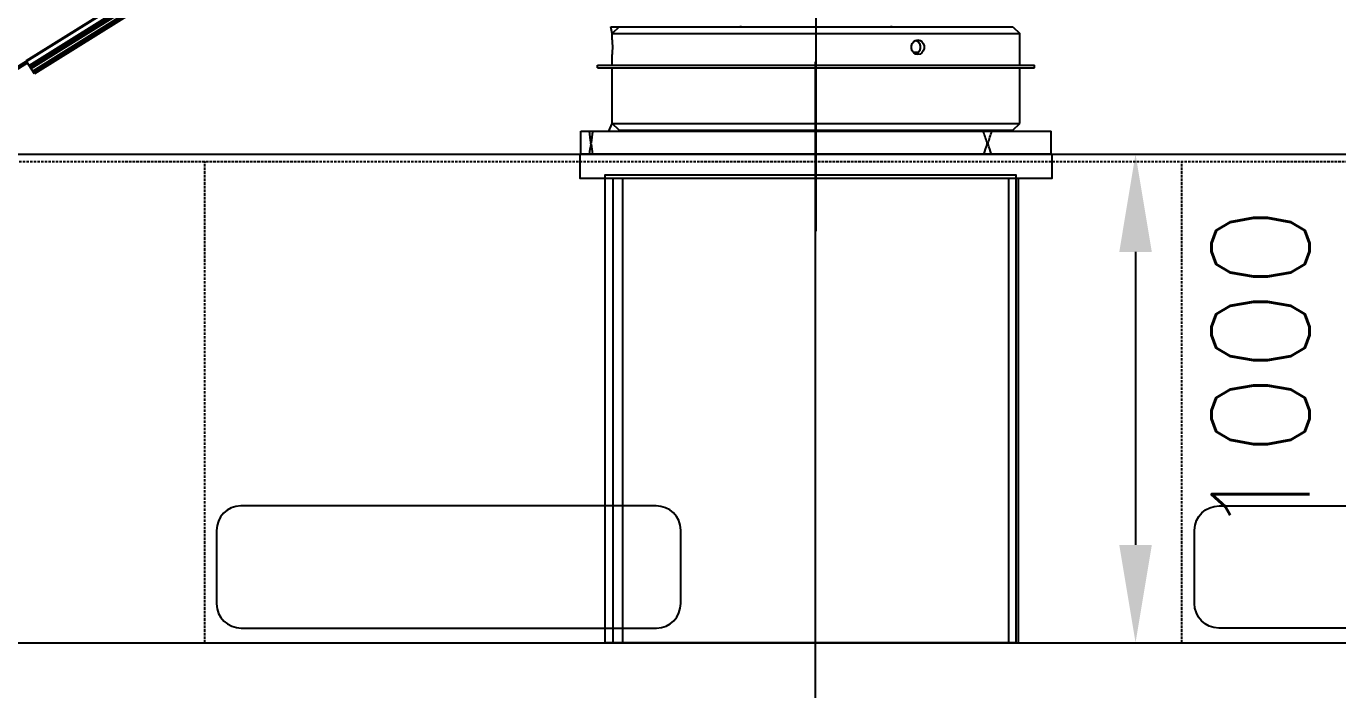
# Model space of a CAD drawing. Extents: x -79364 to 3230, y 28528 to 72157.
# Drawn here: x -68636 to -65952, y 52719 to 54094 of the extents above; entities that cross this region are included whole.
import ezdxf

# ---------------------------------------------------------------- set-up
doc = ezdxf.new("R2010")
doc.units = 0
doc.header["$LTSCALE"] = 500
doc.linetypes.add('CENTER', pattern=[7, 4, -1, 1, -1])
doc.linetypes.add('DASHED', pattern=[0.75, 0.5, -0.25])
doc.layers.get('0').update_dxf_attribs({"linetype": 'CONTINUOUS'})
doc.layers.get('DEFPOINTS').update_dxf_attribs({"linetype": 'CONTINUOUS'})
for name, color, linetype in [('S0CO1', 1, 'CONTINUOUS'), ('S0CO3', 3, 'CONTINUOUS'), ('S0DA1', 1, 'DASHED'), ('S0DIM', 2, 'CONTINUOUS')]:
    doc.layers.add(name, color=color, linetype=linetype)
doc.styles.add('ROMANS', font='romans.shx', dxfattribs={"height": 200})
doc.dimstyles.get("Standard").update_dxf_attribs({"dimscale": 100, "dimtxt": 2, "dimasz": 2, "dimexe": 0.5, "dimexo": 1, "dimgap": 1, "dimtad": 1, "dimdsep": 46, "dimtxsty": 'ROMANS', "dimcen": 1.5, "dimclrd": 1, "dimclre": 1, "dimclrt": 2, "dimazin": 2, "dimtfac": 1, "dimtmove": 2, "dimatfit": 3, "dimfxl": 1, "dimtvp": 100, "dimtolj": 1, "dimarcsym": 0})

# ---------------------------------------------------------------- blocks, each defined once
blk = doc.blocks.new('pidestal_kran')
at = {"linetype": 'CENTER'}
blk.add_line((-9084.8, 74716), (-9084.8, 76017.7), dxfattribs=at)
for p, q in [((-9499.8, 75778.8), (-9499.8, 74828.8)), ((-9479.8, 75778.8), (-9479.8, 74828.8)), ((-8689.8, 75778.8), (-8689.8, 74828.8)), ((-8669.8, 75778.8), (-8669.8, 74828.8))]:
    blk.add_line(p, q)
blk.add_lwpolyline([(-9566.3, 75828.8), (-8601.3, 75828.8), (-8601.3, 75778.8), (-9566.3, 75778.8)], close=True)
blk = doc.blocks.new('*D50')
at = {"layer": 'DEFPOINTS', "color": 0, "transparency": 16777216}
for p in [(-66883.9, 53832.2), (-67020.8, 52832.2), (-66365.8, 52832.2)]:
    blk.add_point(p, dxfattribs=at)
at = {"layer": 'S0DIM', "color": 1, "lineweight": -2, "transparency": 16777216}
for p, q in [((-66783.9, 53832.2), (-66315.8, 53832.2)), ((-66365.8, 53632.2), (-66365.8, 53032.2)), ((-66920.8, 52832.2), (-66315.8, 52832.2))]:
    blk.add_line(p, q, dxfattribs=at)
at = {"layer": 'S0DIM', "color": 1, "transparency": 16777216}
for points in [[(-66399.1, 53632.2), (-66332.5, 53632.2), (-66365.8, 53832.2)], [(-66399.1, 53032.2), (-66332.5, 53032.2), (-66365.8, 52832.2)]]:
    blk.add_solid(points, dxfattribs=at)
at = {"layer": 'S0DIM', "color": 2, "transparency": 16777216, "insert": (-66110, 53384.6), "char_height": 200, "attachment_point": 5, "rotation": 90, "style": 'ROMANS'}
blk.add_mtext('\\A1;1000', dxfattribs=at)
blk = doc.blocks.new('PK65002M m platform_side')
at = {"linetype": 'Continuous'}
for p, q in [((-10046.8, 5881.4), (-11641.1, 4885.1)), ((-10046, 5880.1), (-11640.3, 4883.8)), ((-11635.3, 4875.8), (-10040.9, 5872)), ((-10038.8, 5868.5), (-11633.1, 4872.3)), ((-11631.2, 4869.3), (-10036.9, 5865.6)), ((-10033.5, 5860.1), (-11627.9, 4863.9)), ((-11626.5, 4861.7), (-10032.2, 5857.9)), ((-10030.1, 5854.6), (-11624.4, 4858.4)), ((-10444.8, 4955.1), (-10427.8, 4955.1)), ((-10441.8, 4941.1), (-10444.8, 4955.1)), ((-10427.8, 4955.1), (-10441.8, 4941.1)), ((-10441.8, 4941.1), (-9607.8, 4941.1)), ((-10441.8, 4928.1), (-10441.8, 4941.1)), ((-10427.8, 4955.1), (-9621.8, 4955.1)), ((-10179, 4957.1), (-10179, 4955.1)), ((-9870.6, 4957.1), (-9870.6, 4955.1)), ((-9621.8, 4955.1), (-9607.8, 4941.1)), ((-9607.8, 4876.1), (-9607.8, 4941.1)), ((-9820.1, 4927.4), (-9819.5, 4927.2)), ((-10441.8, 4876.1), (-10441.8, 4898.1)), ((-9825.8, 4903.1), (-9814.8, 4903.1)), ((-9813.1, 4905.6), (-9815.8, 4901.6)), ((-11640.8, 4884.6), (-11838, 4761.4)), ((-11835.9, 4758), (-11638.7, 4881.2)), ((-11624.4, 4858.4), (-11641.1, 4885.1)), ((-10471.8, 4876.1), (-9577.8, 4876.1)), ((-10471.8, 4871.1), (-10471.8, 4876.1)), ((-10471.8, 4871.1), (-9577.8, 4871.1)), ((-10441.8, 4757.1), (-10441.8, 4871.1)), ((-10024.8, 4871.1), (-10024.8, 4876.1)), ((-9607.8, 4757.1), (-9607.8, 4871.1)), ((-9577.8, 4871.1), (-9577.8, 4876.1)), ((-10448.5, 4741.1), (-10441.8, 4757.1)), ((-10441.8, 4757.1), (-9607.8, 4757.1)), ((-10427.8, 4743.1), (-10441.8, 4757.1)), ((-9621.8, 4743.1), (-9607.8, 4757.1)), ((-10506.3, 4741.1), (-9543.3, 4741.1)), ((-10506.3, 4694.1), (-10506.3, 4741.1)), ((-10427.8, 4743.1), (-9621.8, 4743.1)), ((-10417.5, 4743.1), (-10415.5, 4741.1)), ((-9543.3, 4694.1), (-9543.3, 4741.1)), ((-10485.9, 4717.1), (-10485.3, 4717.1)), ((-10485.9, 4715.1), (-10485.9, 4717.1)), ((-10485.3, 4715.1), (-10485.9, 4715.1)), ((-10485.3, 4715.1), (-10485.3, 4717.1)), ((-9674.1, 4717.1), (-9672.6, 4717.1)), ((-9674.1, 4715.1), (-9674.1, 4717.1)), ((-9672.6, 4715.1), (-9674.1, 4715.1)), ((-9672.6, 4715.1), (-9672.6, 4717.1)), ((-9543.3, 4694.1), (-10506.3, 4694.1))]:
    blk.add_line(p, q, dxfattribs=at)
at = {"linetype": 'CENTER'}
blk.add_lwpolyline([(-10024.8, 7536.4), (-10024.8, 4362.9)], dxfattribs=at)
at = {"linetype": 'Continuous'}
for points in [[(-10441.8, 4928.1), (-10441.8, 4927.2), (-10441.7, 4924.6), (-10441.6, 4920.6), (-10441.5, 4915.7), (-10441.5, 4910.6), (-10441.6, 4905.7), (-10441.7, 4901.7), (-10441.8, 4899.1), (-10441.8, 4898.1)], [(-9816.3, 4898.1), (-9820.8, 4899.1), (-9824.8, 4901.7), (-9827.7, 4905.7), (-9829.2, 4910.6), (-9829.2, 4915.7), (-9827.7, 4920.6), (-9824.8, 4924.6), (-9820.8, 4927.2), (-9816.3, 4928.1)], [(-9819.5, 4927.2), (-9815.8, 4924.7), (-9813.1, 4920.7), (-9811.6, 4915.8), (-9811.6, 4910.5), (-9813.1, 4905.6)], [(-9816.3, 4928.1), (-9811.8, 4927.2), (-9808, 4924.6), (-9805.1, 4920.6), (-9803.6, 4915.7), (-9803.6, 4910.6), (-9805.1, 4905.7), (-9808, 4901.7), (-9811.8, 4899.1), (-9816.3, 4898.1)], [(-9815.8, 4901.6), (-9819.5, 4899), (-9820.1, 4898.9)]]:
    blk.add_lwpolyline(points, dxfattribs=at)
for centre, major_axis, ratio, start_param, end_param in [((-10024.8, 4364), (-328.4, 1026.4), 0.343023, 1.087553, 1.112402), ((-10024.8, 5066), (328.4, 1026.4), 0.343023, -4.283, -4.258411), ((-10024.8, 4364), (-229.8, 1028.2), 0.411499, -1.313441, -1.288592), ((-10024.8, 5066), (229.8, 1028.2), 0.411499, -1.823735, -1.799146), ((-10024.8, 5068.3), (328.4, 1026.4), 0.343023, -4.253995, -4.232264), ((-10024.8, 4366.3), (-328.4, 1026.4), 0.343023, 1.116819, 1.138345), ((-10024.8, 5068.3), (229.8, 1028.2), 0.411499, -1.849882, -1.828151), ((-10024.8, 4366.3), (-229.8, 1028.2), 0.411499, -1.339385, -1.317858)]:
    blk.add_ellipse(centre, major_axis=major_axis, ratio=ratio, start_param=start_param, end_param=end_param, dxfattribs=at)

msp = doc.modelspace()

# ---------------------------------------------------------------- linework, layer by layer
at = {"layer": 'S0CO1', "color": 0}
msp.add_line((-73770.823, 52832.23), (-61478.694, 52832.23), dxfattribs=at)
msp.add_lwpolyline([(-67451.045, 52832.241), (-67451.045, 53790.33), (-66611.045, 53790.33), (-66611.045, 52832.241), (-67451.045, 52832.241)], dxfattribs=at)
for points in [[(-68196.042, 52862.23), (-67346.041, 52862.23, 0.41421356), (-67296.57, 52912.755), (-67296.57, 53062.757, 0.41421356), (-67347.094, 53112.228), (-68197.096, 53112.228, 0.41421356), (-68246.566, 53061.704), (-68246.566, 52911.701, 0.41421356)], [(-65545.604, 52862.23), (-66195.605, 52862.23, -0.41421356), (-66245.075, 52912.755), (-66245.075, 53062.757, -0.41421356), (-66194.551, 53112.228), (-65544.55, 53112.228, -0.41421356), (-65495.08, 53061.704), (-65495.08, 52911.701, -0.41421356)]]:
    msp.add_lwpolyline(points, format="xyb", close=True, dxfattribs=at)
at = {"layer": 'S0CO3', "color": 0}
msp.add_line((-68747.322, 53832.23), (-64600.82, 53832.23), dxfattribs=at)
at = {"layer": 'S0DA1', "color": 0, "linetype": 'DASHED', "ltscale": 0.02}
for p, q in [((-69340.823, 53817.23), (-64600.82, 53817.23)), ((-68270.823, 52832.23), (-68270.823, 53817.23)), ((-66270.823, 52832.23), (-66270.823, 53817.23))]:
    msp.add_line(p, q, dxfattribs=at)

# ---------------------------------------------------------------- block references
at = {"layer": 'S0CO1', "color": 0, "linetype": 'CENTER'}
for name, p in [('PK65002M m platform_side', (-56995.028, 49138.088)), ('pidestal_kran', (-57935.99, -21996.539))]:
    msp.add_blockref(name, p, dxfattribs=at)

# ---------------------------------------------------------------- dimensions: what is measured, and where the dimension line sits
at = {"layer": 'S0DIM', "color": 0}
dim = msp.add_linear_dim(base=(-66365.804, 52832.23), p1=(-66883.904, 53832.23), p2=(-67020.823, 52832.23), angle=90, dimstyle='STANDARD', dxfattribs=at)
dim.commit()
dim.dimension.update_dxf_attribs({"geometry": '*D50', "text_midpoint": (-66109.985, 53384.633), "dimtype": 160})

doc.saveas('drawing.dxf')
